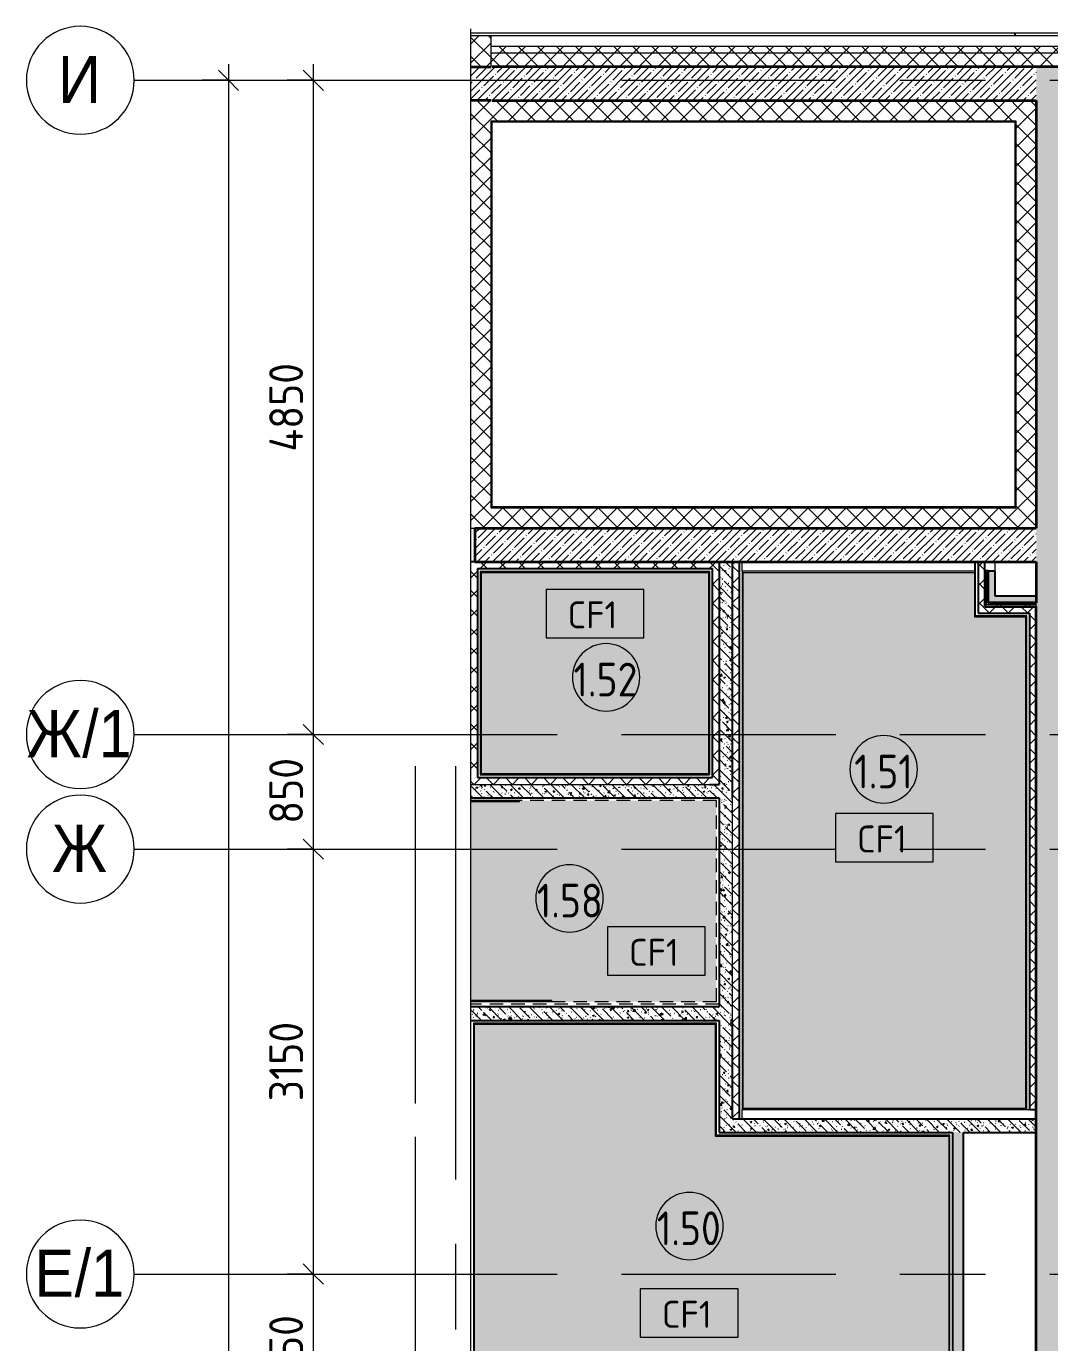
# Model space of a CAD drawing. Header units: millimetres. Extents: x 81676 to 276943, y -8553 to 29000.
# Drawn here: x 81676 to 89260, y 17641 to 27400 of the extents above; entities that cross this region are included whole.
import ezdxf

# ---------------------------------------------------------------- set-up
doc = ezdxf.new("R2010")
doc.units = ezdxf.units.MM
doc.linetypes.add('200_ШТРИХ__ш1_п0_6_', pattern=[160, 100, -60])
doc.linetypes.add('Осевая', pattern=[3175, 635, -476.25, 1587.5, -476.25])
for name, color, linetype, lineweight in [('A-ANNO-DIMS', 7, 'Continuous', 9), ('A-ANNO-DIMS-100', 7, 'Continuous', 9), ('A-AREA-IDEN', 7, 'Continuous', 9), ('A-CLNG-IDEN', 7, 'Continuous', 9), ('A-DETL-GENF', 7, 'Continuous', 9), ('A-DETL-MBND', 7, '200_ШТРИХ__ш1_п0_6_', 9), ('A-DETL-MBND-1', 7, 'Continuous', 9), ('A-WALL', 7, 'Continuous', 9), ('I-WALL', 7, 'Continuous', 9), ('Оси', 7, 'Continuous', 9), ('Оси-1', 7, 'Continuous', 20), ('Оси-2', 7, 'Осевая', 9)]:
    doc.layers.add(name, color=color, linetype=linetype, lineweight=lineweight)
for name, color, linetype, lineweight, true_color in [('A-WALL-1', 7, 'Continuous', 35, 0x3c3c3c), ('A-WALL-2', 7, 'Continuous', 25, 0x3c3c3c), ('A-WALL-3', 7, 'Continuous', 13, 0x3c3c3c), ('A-WALL-FNSH-1', 7, 'Continuous', 9, 0x3c3c3c), ('A-WALL-FNSH-2', 7, 'Continuous', 13, 0x3c3c3c)]:
    doc.layers.add(name, color=color, linetype=linetype, lineweight=lineweight, true_color=true_color)
doc.styles.add('Arial', font='arial.ttf', dxfattribs={"width": 0.9, "height": 350})
doc.styles.add('GOST Common', font='GOST_Common.ttf', dxfattribs={"width": 0.9, "height": 250})
doc.styles.add('GOST Common_1', font='GOST_Common.ttf', dxfattribs={"height": 200})
doc.styles.add('ISOCPEUR', font='isocpeur.ttf', dxfattribs={"width": 0.9, "height": 250})
doc.dimstyles.new('ISO-2_5_0_9К_БОЛЬШОЙ', dxfattribs={"dimscale": 304.8, "dimtxt": 248.995294, "dimasz": 0.492126, "dimexe": 0.393701, "dimexo": 0.984252, "dimgap": 0, "dimtad": 1, "dimdec": 0, "dimrnd": 10, "dimzin": 0, "dimdsep": 46, "dimtxsty": 'ISOCPEUR', "dimblk1": 'OBLIQUE', "dimblk2": 'OBLIQUE', "dimsah": 1, "dimcen": 0.09, "dimdle": 0.393701, "dimazin": 0, "dimtfac": 1, "dimtdec": 4, "dimtix": 1, "dimtmove": 0, "dimatfit": 3, "dimfxl": 1, "dimtvp": 1, "dimtolj": 1, "dimtzin": 0, "dimarcsym": 2})
doc.dimstyles.new('ISO-2_5_0_9К_БОЛЬШОЙ_1', dxfattribs={"dimscale": 304.8, "dimtxt": 248.995294, "dimasz": 0.492126, "dimexe": 0.393701, "dimexo": 0.984252, "dimgap": 0, "dimtad": 1, "dimdec": 0, "dimrnd": 10, "dimzin": 0, "dimdsep": 46, "dimtxsty": 'ISOCPEUR', "dimblk1": 'OBLIQUE', "dimblk2": 'OBLIQUE', "dimsah": 1, "dimcen": 0.09, "dimdle": 0.393701, "dimazin": 0, "dimtfac": 1, "dimtdec": 4, "dimtix": 1, "dimtmove": 2, "dimatfit": 3, "dimfxl": 1, "dimtvp": 1, "dimtolj": 1, "dimtzin": 0, "dimarcsym": 2})
pattern_1 = [(45, (0, 0), (-70.71068, 70.71068), []), (135, (0, 0), (-70.71068, -70.71068), [])]
pattern_2 = [(45, (0, 0), (-57.024626, 57.024626), []), (45, (57.025, 0), (-57.024626, 57.024626), [100.806, -20.161, 3.353, -16.808])]
pattern_3 = [(135, (0, 0), (-75.43415, -75.43415), [106.68, -17.78, 3.556, -17.78]), (135, (0, 75.39), (-75.43415, -75.43415), []), (50, (0, 0), (127.52922, -11.15758), [13.335, -146.685]), (355, (0, 0), (-24.66966, 133.74002), [10.668, -117.348]), (100.451, (10.63, -0.93), (102.85973, 122.58178), [11.333, -124.663]), (46.184, (0, 35.56), (189.75516, -29.43036), [20.002, -220.027]), (96.636, (15.81, 33.1), (166.1822, 173.1996), [17, -186.995]), (351.184, (0, 35.56), (166.18393, 173.19757), [16.002, -176.022]), (21, (17.78, 26.67), (106.13027, -71.58603), [13.335, -146.685]), (326, (17.78, 26.67), (43.26188, 128.93175), [10.668, -117.348]), (71.451, (26.62, 20.7), (149.39198, 57.34505), [11.333, -124.663]), (37.5, (0, 0), (2.162228, 59.188357), [3.353, -112.573, 3.353, -115.773, -117.793]), (37.5, (0, 0), (2.162228, 59.188357), [-235.052, 3.353, -114.44]), (7.5, (0, 0), (46.773857, 70.126152), [3.353, -64.567, 3.353, -109.906, -44.894]), (7.5, (0, 0), (46.773857, 70.126152), [-181.178, 3.353, -41.542]), (327.5, (-39.65, 0), (94.913671, -4.010093), [3.353, -41.097, 3.353, -135.331, -184.023]), (327.5, (-39.65, 0), (94.913671, -4.010093), [-183.134, 3.353, -180.67]), (317.5, (-57.43, 0), (103.69057, 17.79882), [3.353, -54.432, 3.353, -88.748, -130.683]), (317.5, (-57.43, 0), (103.69057, 17.79882), [-149.885, 3.353, -127.33])]
pattern_4 = [(45, (0, 0), (-106.06602, 106.06602), []), (135, (0, 0), (-106.06602, -106.06602), [])]

# ---------------------------------------------------------------- blocks, each defined once
blk = doc.blocks.new('DET_L_Линия разрыва - М100-30654842-План потолков с обозначением видов отделки и геометрии 1 этажа в осях 23_1-33')
at = {"layer": 'A-DETL-GENF'}
blk.add_line((11739.9, 0), (0, 0), dxfattribs=at)
blk = doc.blocks.new('Ось сетки - D8-29747960-План потолков с обозначением видов отделки и геометрии 1 этажа в осях 23_1-33')
at = {"layer": 'Оси-1'}
for start, end in [(360, 180), (180, 360)]:
    blk.add_arc((0, 0), 4, start, end, dxfattribs=at)
blk = doc.blocks.new('DIMBLOCK13-План потолков с обозначением видов отделки и геометрии 1 этажа в осях 23_1-33')
at = {"layer": 'A-ANNO-DIMS-100', "lineweight": 20}
for p, q in [((83802.6, 27000), (83727.6, 27075)), ((83802.6, 27000), (83877.6, 26925)), ((83802.6, 22150), (83727.6, 22225)), ((83802.6, 22150), (83877.6, 22075))]:
    blk.add_line(p, q, dxfattribs=at)
at = {"layer": 'A-ANNO-DIMS-100'}
for p, q in [((83802.6, 27120), (83802.6, 22150)), ((83608.6, 27000), (83922.6, 27000)), ((83802.6, 27000), (83608.6, 27000)), ((83608.6, 22150), (83922.6, 22150)), ((83802.6, 22150), (83608.6, 22150))]:
    blk.add_line(p, q, dxfattribs=at)
at = {"layer": 'A-ANNO-DIMS-100', "color": 0, "insert": (83476, 24247), "char_height": 250, "width": 787.208, "attachment_point": 1, "rotation": 90, "line_spacing_factor": 1.149209, "style": 'ISOCPEUR'}
blk.add_mtext('4850', dxfattribs=at)
blk = doc.blocks.new('_Oblique')
at = {"color": 0, "linetype": 'ByBlock', "lineweight": -2}
blk.add_line((-0.5, -0.5), (0.5, 0.5), dxfattribs=at)
blk = doc.blocks.new('DIMBLOCK14-План потолков с обозначением видов отделки и геометрии 1 этажа в осях 23_1-33')
at = {"layer": 'A-ANNO-DIMS-100', "lineweight": 20}
for p, q in [((83802.6, 22150), (83727.6, 22225)), ((83802.6, 22150), (83877.6, 22075)), ((83802.6, 21300), (83727.6, 21375)), ((83802.6, 21300), (83877.6, 21225))]:
    blk.add_line(p, q, dxfattribs=at)
at = {"layer": 'A-ANNO-DIMS-100'}
for p, q in [((83608.6, 22150), (83922.6, 22150)), ((83802.6, 22150), (83608.6, 22150)), ((83802.6, 22150), (83802.6, 21300)), ((83608.6, 21300), (83922.6, 21300)), ((83802.6, 21300), (83608.6, 21300))]:
    blk.add_line(p, q, dxfattribs=at)
at = {"layer": 'A-ANNO-DIMS-100', "color": 0, "insert": (83476, 21488), "char_height": 250, "width": 568.858, "attachment_point": 1, "rotation": 90, "line_spacing_factor": 1.149209, "style": 'ISOCPEUR'}
blk.add_mtext('850', dxfattribs=at)
blk = doc.blocks.new('DIMBLOCK15-План потолков с обозначением видов отделки и геометрии 1 этажа в осях 23_1-33')
at = {"layer": 'A-ANNO-DIMS-100', "lineweight": 20}
for p, q in [((83802.6, 21300), (83727.6, 21375)), ((83802.6, 21300), (83877.6, 21225)), ((83802.6, 18150), (83727.6, 18225)), ((83802.6, 18150), (83877.6, 18075))]:
    blk.add_line(p, q, dxfattribs=at)
at = {"layer": 'A-ANNO-DIMS-100'}
for p, q in [((83608.6, 21300), (83922.6, 21300)), ((83802.6, 21300), (83608.6, 21300)), ((83802.6, 21300), (83802.6, 18150)), ((83608.6, 18150), (83922.6, 18150)), ((83802.6, 18150), (83608.6, 18150))]:
    blk.add_line(p, q, dxfattribs=at)
at = {"layer": 'A-ANNO-DIMS-100', "color": 0, "insert": (83476, 19430.5), "char_height": 250, "width": 706.764, "attachment_point": 1, "rotation": 90, "line_spacing_factor": 1.149209, "style": 'ISOCPEUR'}
blk.add_mtext('3150', dxfattribs=at)
blk = doc.blocks.new('DIMBLOCK16-План потолков с обозначением видов отделки и геометрии 1 этажа в осях 23_1-33')
at = {"layer": 'A-ANNO-DIMS-100', "lineweight": 20}
for p, q in [((83802.6, 18150), (83727.6, 18225)), ((83802.6, 18150), (83877.6, 18075)), ((83802.6, 17000), (83727.6, 17075)), ((83802.6, 17000), (83877.6, 16925))]:
    blk.add_line(p, q, dxfattribs=at)
at = {"layer": 'A-ANNO-DIMS-100'}
for p, q in [((83608.6, 18150), (83922.6, 18150)), ((83802.6, 18150), (83608.6, 18150)), ((83802.6, 18150), (83802.6, 17000)), ((83608.6, 17000), (83922.6, 17000)), ((83802.6, 17000), (83608.6, 17000))]:
    blk.add_line(p, q, dxfattribs=at)
at = {"layer": 'A-ANNO-DIMS-100', "color": 0, "insert": (83476, 17302.1), "char_height": 250, "width": 655.049, "attachment_point": 1, "rotation": 90, "line_spacing_factor": 1.149209, "style": 'ISOCPEUR'}
blk.add_mtext('1150', dxfattribs=at)
blk = doc.blocks.new('DIMBLOCK25-План потолков с обозначением видов отделки и геометрии 1 этажа в осях 23_1-33')
at = {"layer": 'A-ANNO-DIMS-100', "lineweight": 20}
for p, q in [((83173.8, 27000), (83098.8, 27075)), ((83173.8, 27000), (83248.8, 26925)), ((83173.8, 0), (83098.8, 75)), ((83173.8, 0), (83248.8, -75))]:
    blk.add_line(p, q, dxfattribs=at)
at = {"layer": 'A-ANNO-DIMS-100'}
for p, q in [((83173.8, 27120), (83173.8, -120)), ((82979.8, 27000), (83293.8, 27000)), ((83173.8, 27000), (82979.8, 27000)), ((82979.8, 0), (83293.8, 0)), ((83173.8, 0), (82979.8, 0))]:
    blk.add_line(p, q, dxfattribs=at)
at = {"layer": 'A-ANNO-DIMS-100', "color": 0, "insert": (82847.2, 13572), "char_height": 250, "width": 948.097, "attachment_point": 1, "rotation": 90, "line_spacing_factor": 1.149209, "style": 'ISOCPEUR'}
blk.add_mtext('27000', dxfattribs=at)
blk = doc.blocks.new('Марка_Помещения - Номер-25198446-План потолков с обозначением видов отделки и геометрии 1 этажа в осях 23_1-33')
at = {"layer": 'A-AREA-IDEN'}
for start, end in [(360, 180), (180, 360)]:
    blk.add_arc((0, 0), 2.5, start, end, dxfattribs=at)
blk = doc.blocks.new('М_потолков - Марка_ Имя типа-25382930-План потолков с обозначением видов отделки и геометрии 1 этажа в осях 23_1-33')
at = {"layer": 'A-CLNG-IDEN'}
for p, q in [((3.625, 1.984375), (-3.625, 1.984375)), ((-3.625, 1.984375), (-3.625, -1.59375)), ((3.625, -1.59375), (3.625, 1.984375)), ((-3.625, -1.59375), (3.625, -1.59375))]:
    blk.add_line(p, q, dxfattribs=at)

msp = doc.modelspace()

# ---------------------------------------------------------------- hatches: boundary and pattern name
at = {"layer": 'A-DETL-MBND-1'}
for points in [[(86732, 21858), (86732, 23352), (85048, 23352), (85048, 21858), (86689.7, 21858)], [(89082, 19378), (89082, 23022), (88702, 23022), (88701.1, 23352), (86988, 23352), (86988, 19378), (87167.1, 19378)], [(86790, 20170), (86790, 21660), (85330, 21660), (85330, 21652), (84970.7, 21652), (84970.7, 20178), (85570, 20178), (85570, 20170), (85835.8, 20170)], [(84998, 17298), (88513, 17298.7), (88513, 19172), (86782, 19172), (86782, 20002), (84998, 20002), (84998, 17298.4)]]:
    msp.add_hatch(color=256, dxfattribs=at).paths.add_polyline_path(points)
at = {"layer": 'A-WALL'}
h = msp.add_hatch(dxfattribs=at)
h.set_pattern_fill('FP_4', color=256, style=0, pattern_type=2)
h.set_pattern_definition(pattern_1)
h.paths.add_polyline_path([(84970.7, 23680), (85120, 23680), (85120, 26850), (84970.7, 26849.3), (84970.7, 23680.7)])
h.paths.add_polyline_path([(84970.7, 27100), (85120, 27100), (85120, 27330), (84970.7, 27329.6), (84970.7, 27199.6)])
h = msp.add_hatch(dxfattribs=at)
h.set_pattern_fill('FP_4', color=256, style=0, pattern_type=2)
h.set_pattern_definition(pattern_1)
h.paths.add_polyline_path([(89002, 27200), (89010, 27200), (89010, 27250), (85120, 27250), (85120, 27200), (88498.5, 27200)])
h = msp.add_hatch(dxfattribs=at)
h.set_pattern_fill('FP_4', color=256, style=0, pattern_type=2)
h.set_pattern_definition(pattern_1)
h.paths.add_polyline_path([(93210, 27200), (93210, 27250), (89010, 27250), (89010, 27200), (93160, 27200)])
h = msp.add_hatch(dxfattribs=at)
h.set_pattern_fill('FP_4', color=256, style=0, pattern_type=2)
h.set_pattern_definition(pattern_1)
h.paths.add_polyline_path([(89010, 27100), (89010, 27200), (85120, 27200), (85120, 27100), (89002, 27100)])
h = msp.add_hatch(dxfattribs=at)
h.set_pattern_fill('FP_4', color=256, style=0, pattern_type=2)
h.set_pattern_definition(pattern_1)
h.paths.add_polyline_path([(93158.3, 27100), (93160, 27100), (93160, 27200), (89010, 27200), (89010, 27100), (93060, 27100)])
h = msp.add_hatch(dxfattribs=at)
h.set_pattern_fill('FP_4', color=256, style=0, pattern_type=2)
h.set_pattern_definition(pattern_1)
h.paths.add_polyline_path([(85835.8, 26700), (89010, 26700), (89010, 26850), (85120, 26850), (85120, 26700), (85170.1, 26700)])
h = msp.add_hatch(dxfattribs=at)
h.set_pattern_fill('FP_4', color=256, style=0, pattern_type=2)
h.set_pattern_definition(pattern_1)
h.paths.add_polyline_path([(89010, 23680), (89160, 23680), (89160, 26850), (89010, 26850), (89010, 23733.9)])
h = msp.add_hatch(dxfattribs=at)
h.set_pattern_fill('FP_4', color=256, style=0, pattern_type=2)
h.set_pattern_definition(pattern_1)
h.paths.add_polyline_path([(89007, 23680), (89010, 23680), (89010, 23830), (85120, 23830), (85120, 23680), (89002, 23680)])
at = {"layer": 'I-WALL'}
h = msp.add_hatch(dxfattribs=at)
h.set_pattern_fill('FP_1', color=256, style=0, pattern_type=2)
h.set_pattern_definition(pattern_2)
h.paths.add_polyline_path([(89002, 26850), (89160, 26850), (89160, 27100), (84970.7, 27098.9), (84970.7, 26850), (88498.5, 26850)])
h = msp.add_hatch(dxfattribs=at)
h.set_pattern_fill('FP_1', color=256, style=0, pattern_type=2)
h.set_pattern_definition(pattern_2)
h.paths.add_polyline_path([(89160, 17270), (89410, 17270), (89410, 27100), (89160, 27100), (89160, 17912)])
h = msp.add_hatch(dxfattribs=at)
h.set_pattern_fill('FP_1', color=256, style=0, pattern_type=2)
h.set_pattern_definition(pattern_2)
h.paths.add_polyline_path([(86740, 23430), (89160, 23430), (89160, 23680), (85000, 23680), (85000, 23430), (85835.8, 23430)])
h = msp.add_hatch(dxfattribs=at)
h.set_pattern_fill('FP_4', color=256, style=0, pattern_type=2)
h.set_pattern_definition(pattern_1)
h.paths.add_polyline_path([(84970.7, 21830), (85020, 21830), (85020, 23430), (84970.7, 23429.3), (84970.7, 21830.3)])
h = msp.add_hatch(dxfattribs=at)
h.set_pattern_fill('FP_4', color=256, style=0, pattern_type=2)
h.set_pattern_definition(pattern_1)
h.paths.add_polyline_path([(85835.8, 23380), (86760, 23380), (86760, 23430), (85020, 23430), (85020, 23380), (85170.1, 23380)])
h = msp.add_hatch(dxfattribs=at)
h.set_pattern_fill('FP_4', color=256, style=0, pattern_type=2)
h.set_pattern_definition(pattern_1)
h.paths.add_polyline_path([(86760, 21780), (86810, 21780), (86810, 23430), (86760, 23430), (86760, 21830)])
h = msp.add_hatch(dxfattribs=at)
h.set_pattern_fill('FP_5', color=256, style=0, pattern_type=2)
h.set_pattern_definition(pattern_3)
h.paths.add_polyline_path([(86810, 21780), (86910, 21780), (86910, 23430), (86810, 23430), (86810, 22569.5)])
h = msp.add_hatch(dxfattribs=at)
h.set_pattern_fill('FP_4', color=256, style=0, pattern_type=2)
h.set_pattern_definition(pattern_1)
h.paths.add_polyline_path([(86910, 19300), (86960, 19300), (86960, 23430), (86910, 23430), (86910, 20030)])
h = msp.add_hatch(dxfattribs=at)
h.set_pattern_fill('FP_4', color=256, style=0, pattern_type=2)
h.set_pattern_definition(pattern_1)
h.paths.add_polyline_path([(88780, 23050), (88780, 23430), (88730, 23430), (88730, 23050)])
h = msp.add_hatch(dxfattribs=at)
h.set_pattern_fill('FP_31', color=256, style=0, pattern_type=2)
h.set_pattern_definition(pattern_4)
h.paths.add_polyline_path([(88780, 23100), (88792.5, 23100), (88792.5, 23360), (88780, 23360), (88780, 23151.7)])
h = msp.add_hatch(dxfattribs=at)
h.set_pattern_fill('FP_31', color=256, style=0, pattern_type=2)
h.set_pattern_definition(pattern_4)
h.paths.add_polyline_path([(88805, 23112.5), (88805, 23360), (88792.5, 23360), (88792.5, 23112.5)])
for points in [[(88805, 23125), (88855, 23125), (88855, 23360), (88805, 23360), (88805, 23151.7)], [(89160, 23125), (89160, 23175), (88855, 23175), (88855, 23125), (89110, 23125)]]:
    msp.add_hatch(color=256, dxfattribs=at).paths.add_polyline_path(points)
h = msp.add_hatch(dxfattribs=at)
h.set_pattern_fill('FP_4', color=256, style=0, pattern_type=2)
h.set_pattern_definition(pattern_1)
h.paths.add_polyline_path([(89090, 23050), (89110, 23050), (89110, 23100), (88780, 23100), (88780, 23050), (88831.4, 23050)])
h = msp.add_hatch(dxfattribs=at)
h.set_pattern_fill('FP_31', color=256, style=0, pattern_type=2)
h.set_pattern_definition(pattern_4)
h.paths.add_polyline_path([(88805, 23100), (89160, 23100), (89160, 23112.5), (88792.5, 23112.5), (88792.5, 23100)])
h = msp.add_hatch(dxfattribs=at)
h.set_pattern_fill('FP_31', color=256, style=0, pattern_type=2)
h.set_pattern_definition(pattern_4)
h.paths.add_polyline_path([(88831.4, 23112.5), (89160, 23112.5), (89160, 23125), (88805, 23125), (88805, 23112.5)])
h = msp.add_hatch(dxfattribs=at)
h.set_pattern_fill('FP_4', color=256, style=0, pattern_type=2)
h.set_pattern_definition(pattern_1)
h.paths.add_polyline_path([(89110, 19370), (89160, 19370), (89160, 23100), (89110, 23100), (89110, 22569.5)])
h = msp.add_hatch(dxfattribs=at)
h.set_pattern_fill('FP_4', color=256, style=0, pattern_type=2)
h.set_pattern_definition(pattern_1)
h.paths.add_polyline_path([(85835.8, 21780), (86760, 21780), (86760, 21830), (84970.7, 21830), (84970.7, 21780)])
h = msp.add_hatch(dxfattribs=at)
h.set_pattern_fill('FP_5', color=256, style=0, pattern_type=2)
h.set_pattern_definition(pattern_3)
h.paths.add_polyline_path([(86810, 21680), (86910, 21680), (86910, 21780), (84970.7, 21780), (84970.7, 21680), (85835.8, 21680)])
h = msp.add_hatch(dxfattribs=at)
h.set_pattern_fill('FP_5', color=256, style=0, pattern_type=2)
h.set_pattern_definition(pattern_3)
h.paths.add_polyline_path([(86910, 20030), (86910, 21680), (86810, 21680), (86810, 20030)])
h = msp.add_hatch(dxfattribs=at)
h.set_pattern_fill('FP_5', color=256, style=0, pattern_type=2)
h.set_pattern_definition(pattern_3)
h.paths.add_polyline_path([(85835.8, 20030), (86810, 20030), (86810, 20130), (84970.7, 20130), (84970.7, 20030)])
h = msp.add_hatch(dxfattribs=at)
h.set_pattern_fill('FP_5', color=256, style=0, pattern_type=2)
h.set_pattern_definition(pattern_3)
h.paths.add_polyline_path([(86910, 19200), (86910, 20030), (86810, 20030), (86810, 19200)])
h = msp.add_hatch(dxfattribs=at)
h.set_pattern_fill('FP_5', color=256, style=0, pattern_type=2)
h.set_pattern_definition(pattern_3)
h.paths.add_polyline_path([(86910, 19200), (89160, 19200), (89160, 19300), (86910, 19300)])
h = msp.add_hatch(dxfattribs=at)
h.set_pattern_fill('FP_5', color=256, style=0, pattern_type=2)
h.set_pattern_definition(pattern_3)
h.paths.add_polyline_path([(88541, 16180), (88621, 16180), (88621, 17050), (88541, 17050), (88541, 16747.6)])
h.paths.add_polyline_path([(88621, 17270), (88621, 19200), (88541, 19200), (88541, 17270)])

# ---------------------------------------------------------------- linework, layer by layer
at = {"layer": 'A-DETL-MBND'}
for p, q in [((88855, 23360), (88855, 23430)), ((86790, 21660), (85330, 21660)), ((86790, 20170), (86790, 21660)), ((86810, 20150), (84970.7, 20150)), ((85570, 20170), (86790, 20170))]:
    msp.add_line(p, q, dxfattribs=at)
at = {"layer": 'A-WALL'}
for p, q in [((85120, 27100), (85120, 27330)), ((89002, 27330), (89002, 27350)), ((89007, 27330), (89007, 27350)), ((89010, 27250), (85120, 27250)), ((93210, 27250), (89010, 27250)), ((89010, 27200), (85120, 27200)), ((93160, 27200), (89010, 27200)), ((85120, 23830), (85120, 26700)), ((85120, 26700), (89010, 26700)), ((89010, 26700), (89010, 23830)), ((85120, 23830), (89010, 23830)), ((85040, 23360), (86740, 23360)), ((85040, 23360), (85040, 21850)), ((86740, 23360), (86740, 21850)), ((86980, 23360), (86980, 19370)), ((88792.5, 23112.5), (88792.5, 23360)), ((89160, 23112.5), (88792.5, 23112.5)), ((89160, 23100), (89160, 23125)), ((89090, 19370), (89090, 23030)), ((84970.7, 21780), (86740, 21780)), ((85040, 21850), (86740, 21850)), ((86910, 20030), (86910, 21680))]:
    msp.add_line(p, q, dxfattribs=at)
at = {"layer": 'A-WALL-1'}
for p, q in [((84970.7, 27100), (85120, 27100)), ((89160, 27100), (85128, 27100)), ((93060, 27100), (89160, 27100)), ((85120, 26850), (84970.7, 26850)), ((85128, 26850), (89160, 26850)), ((89160, 26850), (89160, 23680)), ((85000, 23680), (85000, 23430)), ((85000, 23680), (89160, 23680)), ((85000, 23430), (89160, 23430)), ((89160, 23430), (89160, 23125)), ((88780, 23360), (88780, 23100)), ((88805, 23360), (88780, 23360)), ((88805, 23125), (88805, 23360)), ((88780, 23100), (89160, 23100)), ((89160, 23125), (88805, 23125)), ((89160, 17270), (89160, 23100))]:
    msp.add_line(p, q, dxfattribs=at)
at = {"layer": 'A-WALL-2'}
for p, q in [((85000, 23430), (84970.7, 23430)), ((86810, 23430), (86810, 21780)), ((86910, 21680), (86910, 23430)), ((86960, 19300), (86960, 23430)), ((88730, 23430), (88730, 23050)), ((88780, 23360), (88780, 23430)), ((85020, 23380), (85020, 21830)), ((85020, 23380), (86760, 23380)), ((86760, 21830), (86760, 23380)), ((88855, 23360), (88805, 23360)), ((88855, 23175), (88855, 23360)), ((89160, 23175), (88855, 23175)), ((88730, 23050), (89110, 23050)), ((89110, 23050), (89110, 19370)), ((85020, 21830), (86760, 21830)), ((86740, 21780), (86810, 21780)), ((84970.7, 21680), (86810, 21680)), ((86810, 21680), (86810, 20130)), ((86810, 20130), (84970.7, 20130)), ((84970.7, 20030), (86810, 20030)), ((86810, 20030), (86810, 19200)), ((86910, 19300), (86910, 20030)), ((89110, 19370), (89160, 19370)), ((86910, 19300), (89160, 19300)), ((86810, 19200), (88541, 19200)), ((88541, 19200), (88541, 17270)), ((88621, 19200), (89160, 19200)), ((88621, 17270), (88621, 19200))]:
    msp.add_line(p, q, dxfattribs=at)
at = {"layer": 'A-WALL-3'}
for p, q in [((89010, 27330), (84970.7, 27330)), ((93290, 27330), (89007, 27330)), ((89002, 27100), (89160, 27100)), ((84970.7, 23680), (85000, 23680))]:
    msp.add_line(p, q, dxfattribs=at)
at = {"layer": 'A-WALL-FNSH-1'}
for p, q in [((89002, 27350), (84970.7, 27350)), ((93310, 27350), (89002, 27350)), ((85128, 23838), (85128, 26692)), ((85128, 26692), (89002, 26692)), ((89002, 26692), (89002, 23838)), ((89002, 23838), (85128, 23838))]:
    msp.add_line(p, q, dxfattribs=at)
at = {"layer": 'A-WALL-FNSH-2'}
for p, q in [((85123, 23833), (85123, 26697)), ((85123, 26697), (89007, 26697)), ((89007, 26697), (89007, 23833)), ((85123, 23833), (89007, 23833)), ((86980, 23360), (86980, 23430)), ((88702, 23430), (88702, 23360)), ((88710, 23030), (88710, 23430)), ((85048, 23352), (86732, 23352)), ((85048, 21858), (85048, 23352)), ((86732, 23352), (86732, 21858)), ((88702, 23360), (86980, 23360)), ((86988, 19370), (86988, 23352)), ((86988, 23352), (88702, 23352)), ((88702, 23352), (88702, 23022)), ((88702, 23022), (89082, 23022)), ((89090, 23030), (88710, 23030)), ((89082, 23022), (89082, 19378)), ((86732, 21858), (85048, 21858)), ((85330, 21660), (84970.7, 21660)), ((84970.7, 21652), (85330, 21652)), ((85330, 21652), (85330, 21660)), ((85570, 20178), (84970.7, 20178)), ((84970.7, 20170), (85570, 20170)), ((85570, 20170), (85570, 20178)), ((84990, 20010), (84990, 17290)), ((86790, 20010), (84990, 20010)), ((86790, 19180), (86790, 20010)), ((84998, 17298), (84998, 20002)), ((84998, 20002), (86782, 20002)), ((86782, 20002), (86782, 19172)), ((86980, 19300), (86980, 19370)), ((86980, 19370), (89110, 19370)), ((89082, 19378), (86980.5, 19378)), ((86980.5, 19378), (86980.5, 19370)), ((86782, 19172), (88513, 19172)), ((88521, 19180), (86790, 19180)), ((88513, 19172), (88513, 17298)), ((88521, 17290), (88521, 19180))]:
    msp.add_line(p, q, dxfattribs=at)
at = {"layer": 'Оси'}
for p, q in [((82475.6, 27000), (84975.6, 27000)), ((82475.6, 22150), (84975.6, 22150)), ((84560, 19415.1), (84560, 21915.1)), ((84860, 19415.1), (84860, 21915.1)), ((82475.6, 21300), (84975.6, 21300)), ((82475.6, 18150), (84975.6, 18150))]:
    msp.add_line(p, q, dxfattribs=at)
at = {"layer": 'Оси-2'}
for p, q in [((84975.6, 27000), (90740, 27000)), ((84975.6, 22150), (90740, 22150)), ((84975.6, 21300), (122580, 21300)), ((84560, 593.7), (84560, 19415.1)), ((84860, 1863.7), (84860, 19415.1)), ((84975.6, 18150), (122760, 18150))]:
    msp.add_line(p, q, dxfattribs=at)

# ---------------------------------------------------------------- block references
at = {"layer": 'A-AREA-IDEN', "xscale": 99.99999999999993, "yscale": 99.99999999999993, "zscale": 99.99999999999993}
for p in [(85972.5, 22573.4), (88029.8, 21891.8), (85701, 20934.7), (86590.7, 18505.6)]:
    msp.add_blockref('Марка_Помещения - Номер-25198446-План потолков с обозначением видов отделки и геометрии 1 этажа в осях 23_1-33', p, dxfattribs=at)
at = {"layer": 'A-CLNG-IDEN', "xscale": 99.99999999999993, "yscale": 99.99999999999993, "zscale": 99.99999999999993}
for p in [(85890, 23027.1), (88035, 21365), (86345, 20524.8), (86588.7, 17841.6)]:
    msp.add_blockref('М_потолков - Марка_ Имя типа-25382930-План потолков с обозначением видов отделки и геометрии 1 этажа в осях 23_1-33', p, dxfattribs=at)
at = {"layer": 'A-DETL-GENF', "rotation": 270.0000000000003}
msp.add_blockref('DET_L_Линия разрыва - М100-30654842-План потолков с обозначением видов отделки и геометрии 1 этажа в осях 23_1-33', (84970.7, 27380.8), dxfattribs=at)
at = {"layer": 'Оси-1', "xscale": 99.99999999999993, "yscale": 99.99999999999993, "zscale": 99.99999999999993, "rotation": 269.9999999999994}
for p in [(82075.6, 27000), (82075.6, 22150), (82075.6, 21300), (82075.6, 18150)]:
    msp.add_blockref('Ось сетки - D8-29747960-План потолков с обозначением видов отделки и геометрии 1 этажа в осях 23_1-33', p, dxfattribs=at)

# ---------------------------------------------------------------- texts
at = {"layer": 'A-AREA-IDEN', "char_height": 250, "attachment_point": 1, "style": 'GOST Common'}
for s, insert, width in [('1.52', (85730.7, 22682), 606.076), ('1.51', (87811.8, 22000.3), 548.354), ('1.58', (85459.1, 21043.3), 606.076), ('1.50', (86348.8, 18614.1), 606.076)]:
    msp.add_mtext(s, dxfattribs=dict(at, insert=insert, width=width))
at = {"layer": 'A-CLNG-IDEN', "char_height": 200, "width": 472.996, "attachment_point": 1, "style": 'GOST Common_1'}
for insert in [(85687.2, 23136.9), (87832.2, 21474.7), (86142.2, 20634.6), (86385.9, 17951.3)]:
    msp.add_mtext('CF1', dxfattribs=dict(at, insert=insert))
at = {"layer": 'Оси', "char_height": 350, "attachment_point": 1, "style": 'Arial'}
for s, insert, width in [('\\fArial|b0|i0|c204|p34|;\\W.9;И', (81911.1, 27181), 389.62), ('/1', (82089.7, 22331), 454.557), ('\\fArial|b0|i0|c204|p34|;\\W.9;Ж', (81678.9, 22331), 497.848), ('\\fArial|b0|i0|c204|p34|;\\W.9;Ж', (81866.5, 21481), 497.848), ('/1', (82033.3, 18331), 454.557), ('\\fArial|b0|i0|c204|p34|;\\W.9;Е', (81735.6, 18331), 360.759)]:
    msp.add_mtext(s, dxfattribs=dict(at, insert=insert, width=width))

# ---------------------------------------------------------------- dimensions: what is measured, and where the dimension line sits
at = {"layer": 'A-ANNO-DIMS'}
dim = msp.add_linear_dim(base=(83173.8, 0), p1=(83279.8, 27000), p2=(83279.8, 0), angle=90, dimstyle='ISO-2_5_0_9К_БОЛЬШОЙ_1', override={"dimpost": '<>', "dimfxl": 26999.999823}, dxfattribs=at)
dim.commit()
dim.dimension.update_dxf_attribs({"geometry": 'DIMBLOCK25-План потолков с обозначением видов отделки и геометрии 1 этажа в осях 23_1-33', "text_midpoint": (83013.8, 14046), "dimtype": 160, "text_rotation": 90})
for base, p1, p2, override, picture, middle in [((83802.6, 22150), (83908.6, 27000), (83908.6, 22150), {"dimpost": '<>', "dimfxl": 4849.999753}, 'DIMBLOCK13-План потолков с обозначением видов отделки и геометрии 1 этажа в осях 23_1-33', (83677.6, 24575)), ((83802.6, 21300), (83908.6, 22150), (83908.6, 21300), {"dimpost": '<>', "dimfxl": 850}, 'DIMBLOCK14-План потолков с обозначением видов отделки и геометрии 1 этажа в осях 23_1-33', (83677.6, 21725)), ((83802.6, 18150), (83908.6, 21300), (83908.6, 18150), {"dimpost": '<>', "dimfxl": 3150}, 'DIMBLOCK15-План потолков с обозначением видов отделки и геометрии 1 этажа в осях 23_1-33', (83677.6, 19725)), ((83802.6, 17000), (83908.6, 18150), (83908.6, 17000), {"dimpost": '<>', "dimfxl": 1150}, 'DIMBLOCK16-План потолков с обозначением видов отделки и геометрии 1 этажа в осях 23_1-33', (83677.6, 17575))]:
    dim = msp.add_linear_dim(base=base, p1=p1, p2=p2, angle=90, dimstyle='ISO-2_5_0_9К_БОЛЬШОЙ', override=override, dxfattribs=at)
    dim.commit()
    dim.dimension.update_dxf_attribs({"geometry": picture, "text_midpoint": middle})

doc.saveas('drawing.dxf')
